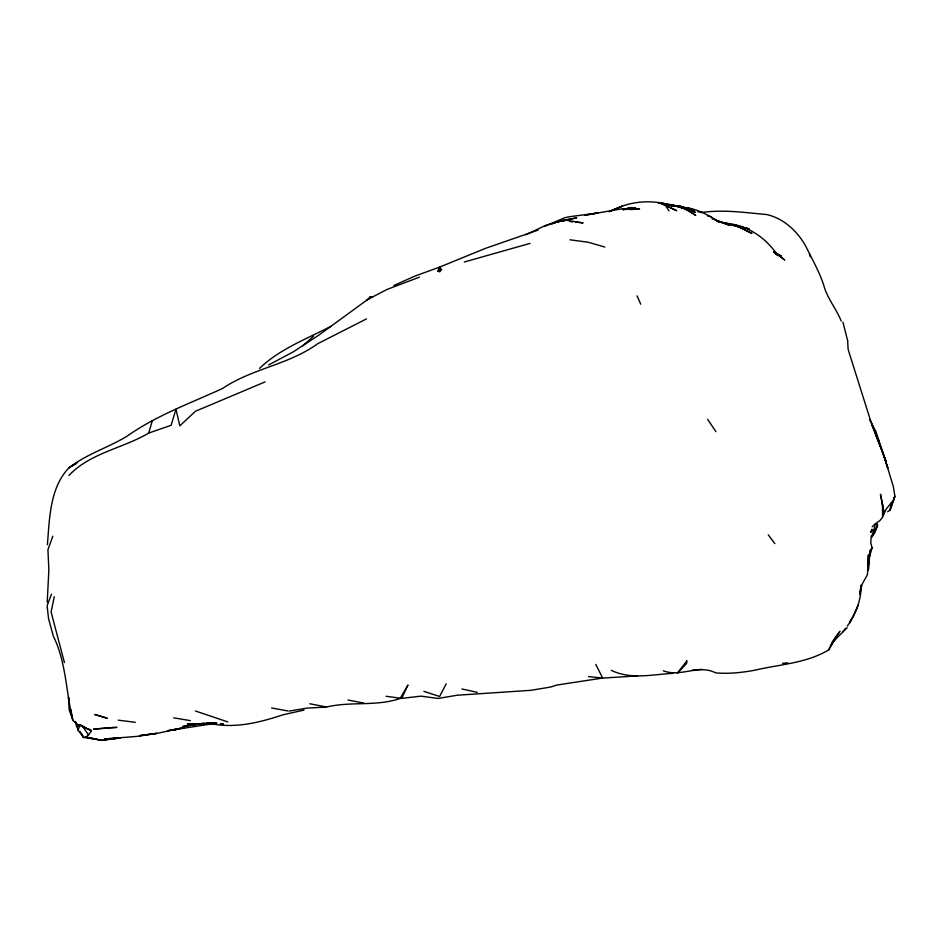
<?xml version="1.0" encoding="UTF-8"?>
<svg xmlns="http://www.w3.org/2000/svg" width="942" height="942" viewBox="0 0 942 942"><rect width="100%" height="100%" fill="white"/><g stroke="black" fill="none" stroke-linecap="round" stroke-linejoin="round"><path stroke-width="1.41" d="M871.809 531.323L871.856 529.416L870.938 532.159L871.856 529.416M47.406 544.723C49.526 518.665 49.773 487.838 68.931 467.821C86.546 454.009 108.401 447.65 127.323 436.005L127.523 435.875C156.725 415.281 190.437 403.27 222.642 388.41C252.067 368.487 288.758 364.742 317.654 343.736L366.462 318.902M47.218 602.115L48.866 569.969L47.936 549.669L52.834 536.198M890.885 504.759L890.096 510.069L887.623 511.777M871.256 535.868L870.749 542.792L872.127 547.785L867.947 561.974L868.489 559.371M872.127 547.785L870.373 550.258L867.288 575.009L862.213 583.993L859.61 594.52M859.693 593.083L861.282 584.994C861.082 599.842 856.101 614.184 847.282 626.065M54.283 596.686L51.103 612.053L64.421 662.556M869.03 556.769L870.373 550.258M850.555 619.989L849.896 622.697L858.244 605.188M876.896 527.461L874.529 533.219L871.915 536.893L877.555 525.342L875.613 523.458L871.656 537.011L877.555 525.342L876.92 522.633L879.981 520.537L882.583 517.146M152.345 420.65L148.659 433.084C122.825 448.451 90.032 452.902 68.943 475.498M894.818 496.316L890.096 510.069L894.818 496.316L893.675 499.943L891.097 503.087M663.274 670.786C680.842 677.569 698.469 663.945 715.696 672.871C728.908 674.025 742.025 672.588 755.025 670.174C779.776 664.31 806.646 663.298 828.866 649.792L829.749 647.119M80.058 731.522L83.555 737.456L85.687 737.056L101.23 740.165L83.555 737.456L78.127 730.25L79.882 725.034M51.492 594.202L47.1 605.753L48.56 618.682L53.364 636.191C66.387 662.673 65.905 692.276 72.852 720.241L77.185 724.304L91.562 730.651L87.818 728.637M439.773 271.849L437.889 271.178L439.643 267.104L485.801 248.205M386.055 696.279L401.657 698.387L407.968 684.987L400.173 698.446C376.482 706.688 350.966 701.166 326.697 706.995M369.429 298.661L370.371 296.695L372.726 296.871L387.327 289.335L419.402 277.172M446.178 683.892L439.62 696.491L423.888 691.369M828.866 649.792L837.568 634.508M830.479 645.906L836.355 636.25M830.538 645.894L839.946 631.293L832.422 641.785M119.74 738.081L101.677 740.365L85.687 737.056L88.513 734.972L91.327 730.945L80.294 724.669M842.913 631.682L845.539 628.314M847.164 627.713L831.81 643.103M891.026 503.205L886.175 509.057L882.63 517.064L882.418 503.829L880.464 494.291L884.102 513.237L882.418 503.829M872.186 526.79L875.613 523.458M366.815 300.145L370.371 296.695L372.726 296.871L366.815 300.145L318.055 335.682L292.844 352.108L268.6 364.954M259.521 368.404C279.397 349.152 306.385 339.073 330.689 326.45M302.005 346.456L313.509 336.259M544.299 226.504L564.694 217.743L569.015 216.801L598.04 212.963L584.711 215.247L621.861 208.818L639.547 208.865L630.916 209.607M77.009 462.981L68.931 467.821L76.408 463.417M556.734 222.006L551.788 223.772L561.338 220.605L576.798 217.849L556.734 222.006L565.671 220.169L583.11 222.924L575.845 222.147M525.777 234.817L545.194 225.585L561.338 220.605L564.234 220.923M393.815 285.52L414.763 276.171L439.643 267.104L441.751 269.812L437.889 271.178M265.067 381.91L195.453 411.254L179.804 425.866L175.989 409.217L171.091 425.289L148.659 433.084M609.815 211.326L623.121 205.827C639.689 200.234 657.54 200.528 673.989 206.38L657.834 202.554C671.128 204.461 684.964 206.816 695.738 215.435L681.29 206.557L669.562 204.52L685.034 208.735L681.29 206.557L695.278 212.303L681.125 206.51L694.454 211.22L684.999 208.382M608.826 211.738L622.627 205.992L609.45 211.455M214.199 722.855L210.784 724.057L167.841 730.686L183.996 727.601M213.375 723.067L210.784 724.057L214.835 722.973M486.837 247.887L538.012 230.107M464.312 261.994L529.981 243.413M201.553 723.868L202.671 723.692L187.305 724.186L216.778 723.173L202.671 723.692L182.689 726.494L204.202 723.079M623.357 209.56L631.105 207.499L622.886 209.595M184.173 727.542L155.795 733.677L139.569 735.62L156.69 733.323L137.214 736.373L104.739 738.964L118.492 738.092M108.036 739.105L102.654 740.388L108.189 739.223M304.007 710.091L282.706 714.872C258.367 722.961 232.698 729.285 207.087 722.761L216.507 723.562M625.794 209.536L635.532 207.652L623.321 209.701M289.135 711.08L307.163 708.101L325.767 707.089M601.208 678.275L556.969 685.034L550.246 687.118L530.958 690.309L457.294 695.22L437.877 698.458L420.968 696.15L401.657 698.387M701.025 212.586C722.867 209.289 744.875 212.598 766.67 214.54C783.732 218.32 797.615 231.461 805.881 246.392C812.098 259.25 819.363 271.614 823.755 285.285C827.194 298.355 836.366 308.799 841.194 321.022M588.526 676.603L602.68 678.087L637.275 675.92M692.276 670.209L702.049 669.326M673.353 673.33C652.641 674.366 630.916 679.924 611.264 670.315M782.519 663.25L787.842 662.897M685.14 207.735C697.739 208.83 709.42 215.647 719.935 222.324L717.192 221.37M671.022 205.662L673.966 205.803M685.199 208.512L687.943 208.665M676.415 206.145L680.642 206.439L676.898 205.957L682.302 207.581M206.793 722.938L216.377 723.633M570.04 221.535L572.948 221.841M118.256 720.171L135.318 722.314M569.922 239.798L587.973 242.188L604.87 247.04M697.834 211.773L702.026 212.409M173.728 717.839L190.308 720.642M271.626 707.972L287.852 710.939M676.898 205.957L692.064 208.877M348.01 700.024L363.871 703.097M309.871 703.756L325.92 706.924M725.481 223.113C747.065 225.103 765.234 237.043 777.386 254.929L777.974 255.659L774.147 251.596L784.745 260.016L773.759 251.608L781.389 256.083L775.172 253.48M461.886 688.955L477.264 692.358M735.054 225.209L749.102 228.812L746.123 228.046M707.336 215.848L711.328 216.884M711.987 218.744L729.497 225.279L716.721 220.652L739.388 227.081L751.963 233.439L735.325 225.185L739.388 227.081L724.221 222.83M195.394 710.986L227.858 721.925M773.559 251.608L777.386 254.929L774.147 251.596M768.26 534.821L774.854 543.593M81.954 725.446L88.513 734.972M666.194 206.663L669.044 210.89M707.63 419.308L715.932 431.672M869.654 419.838L875.989 431.683L887.859 468.092L881.582 449.452L871.845 425.125M75.478 721.607L77.962 726.482M81.695 733.794L83.555 737.456M595.791 664.416L602.68 678.087M894.9 496.375L893.334 486.555L883.749 455.068M637.063 295.87L640.737 304.172M842.913 322.117L847.682 340.851M881.441 449.216L886.363 462.31L874.659 431.495L880.947 447.909M75.336 721.666L77.256 726.777M883.361 453.962L870.149 419.272L848.412 350.377M75.266 721.619L78.127 730.25M809.461 253.951L810.155 256.66M69.225 700.989L68.448 696.868L69.202 709.938L72.852 720.241L70.78 709.244M868.088 562.963L868.371 564.953L868.642 554.697L868.418 570.145L868.418 554.968L868.442 568.544M878.58 439.867L878.886 442.516M847.612 340.71L848.13 349.447M686.8 660.943L686.659 663.38L677.345 673.271L686.8 660.943M174.564 729.885L177.025 729.296L174.6 729.862M112.357 727.507L93.576 729.108L116.949 727.389L112.357 727.507M119.752 738.022L104.221 739.47L119.834 738.045M223.23 724.127L220.487 723.927L223.23 724.127M107.117 718.216L94.812 714.507L107.117 718.216M662.721 203.943L658.752 202.506L676.768 210.714L662.721 203.943M440.444 270.919L439.643 267.104L440.456 270.919"/></g></svg>
